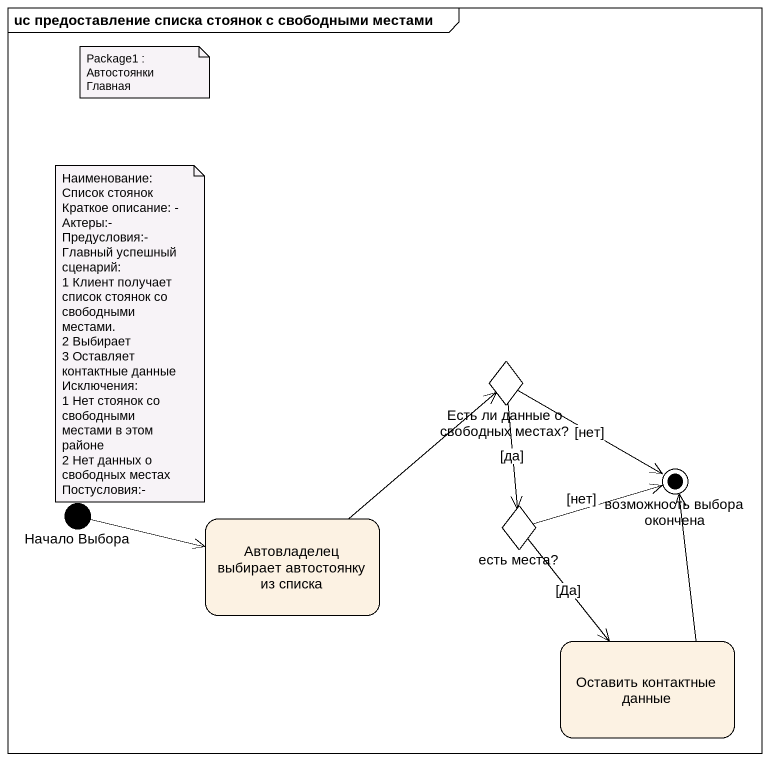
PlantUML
@startuml
mainframe uc предоставление списка стоянок с свободными местами
hide empty description
state "Есть ли данные о свободных местах?" as Есть_ли_данные_о_свободных <<choice>>
state "возможность выбора окончена" as возможность_выбора_окончена <<end>>
state "Начало Выбора" as Начало_Выбора <<start>>
state "Автовладелец выбирает автостоянку из списка" as Автовладелец_выбирает
state "есть места?" as есть_места <<choice>>
state "Оставить контактные данные" as Оставить_контактные_данные
Есть_ли_данные_о_свободных -right-> возможность_выбора_окончена : [нет]
Есть_ли_данные_о_свободных --> есть_места : [да]
Начало_Выбора -right-> Автовладелец_выбирает
Автовладелец_выбирает -up-> Есть_ли_данные_о_свободных
есть_места -right-> возможность_выбора_окончена : [нет]
есть_места --> Оставить_контактные_данные : [Да]
Оставить_контактные_данные -up-> возможность_выбора_окончена
note as N1
  Package1 : Автостоянки Главная
end note
note as N2
  Наименование: Список стоянок
  Краткое описание: -
  Актеры:-
  Предусловия:-
  Главный успешный сценарий:
  1 Клиент получает список стоянок со свободными местами.
  2 Выбирает
  3 Оставляет контактные данные
  Исключения:
  1 Нет стоянок со свободными местами в этом районе
  2 Нет данных о свободных местах
  Постусловия:-
end note
@enduml
